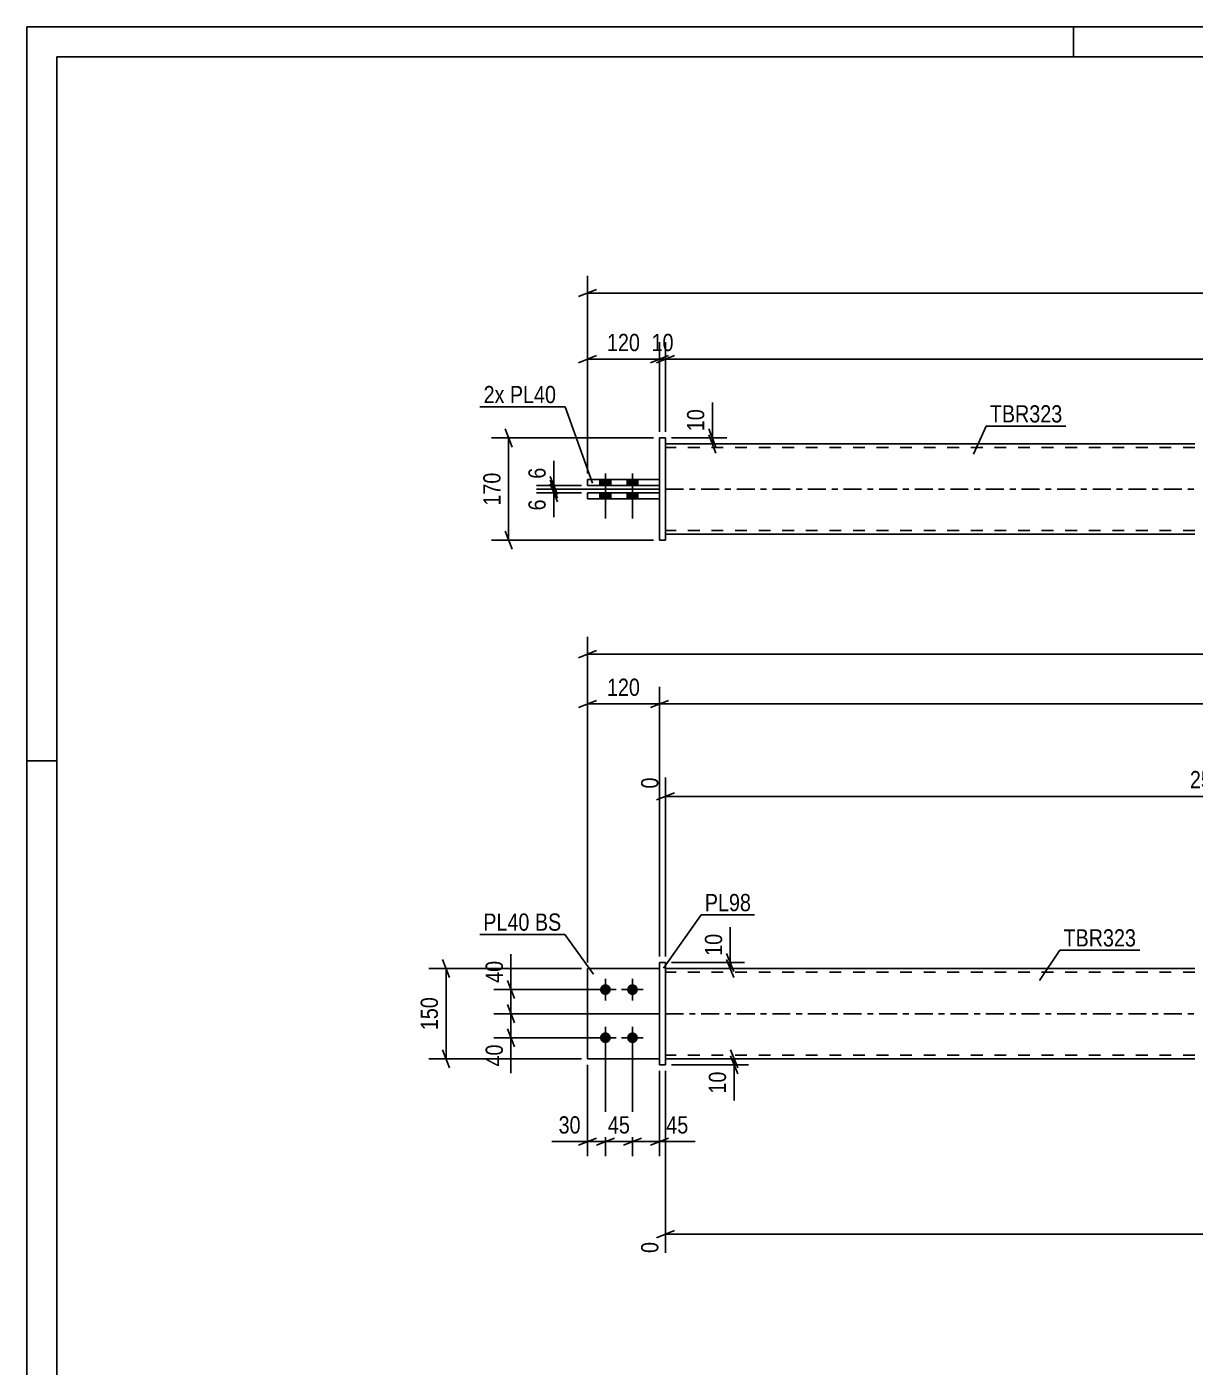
# Model space of a CAD drawing. Header units: millimetres. Extents: x 0 to 594, y 0 to 420.
# Drawn here: x 0 to 194.2, y 197.2 to 420 of the extents above; entities that cross this region are included whole.
import ezdxf

# ---------------------------------------------------------------- set-up
doc = ezdxf.new("R2010")
doc.units = ezdxf.units.MM
doc.linetypes.add('DXK_LINE_DOT2', pattern=[3.9198, 1.9599, -1.9599])
doc.linetypes.add('DXK_LINE_DOT3', pattern=[5.9187, 2.979, -0.9799, 0.9799, -0.9799])
doc.styles.add('Arial Narrow', font='ARIALN.TTF', dxfattribs={"height": 0.2})

# ---------------------------------------------------------------- blocks, each defined once
blk = doc.blocks.new('Unknown-580611264-1130')
at = {"color": 5, "linetype": 'Continuous'}
for p, q in [((594, 420), (0, 420)), ((0, 420), (0, 0)), ((174, 415), (174, 420)), ((589, 415), (5, 415)), ((5, 415), (5, 5)), ((5, 298), (0, 298))]:
    blk.add_line(p, q, dxfattribs=at)
blk = doc.blocks.new('Part-580611264-1679 - 1673')
at = {"color": 7, "linetype": 'DXK_LINE_DOT2'}
for p, q in [((93.19, 248.45), (93.19, 263.45)), ((93.19, 263.45), (105.19, 263.45)), ((105.19, 263.45), (93.19, 263.45)), ((105.19, 263.45), (105.19, 248.45)), ((93.19, 248.45), (93.19, 248.45)), ((93.19, 248.45), (105.19, 248.45)), ((93.19, 248.45), (105.19, 248.45)), ((105.19, 248.45), (105.19, 248.45))]:
    blk.add_line(p, q, dxfattribs=at)
blk = doc.blocks.new('Part-580611264-1700 - 1673')
at = {"color": 2, "linetype": 'Continuous'}
for p, q in [((194.19, 263.45), (106.19, 263.45)), ((194.19, 248.45), (106.19, 248.45))]:
    blk.add_line(p, q, dxfattribs=at)
at = {"color": 7, "linetype": 'DXK_LINE_DOT2'}
for p, q in [((106.19, 263.45), (106.19, 248.45)), ((194.19, 262.85), (106.19, 262.85)), ((194.19, 249.05), (106.19, 249.05))]:
    blk.add_line(p, q, dxfattribs=at)
at = {"color": 7, "linetype": 'DXK_LINE_DOT3'}
blk.add_line((106.19, 255.95), (194.19, 255.95), dxfattribs=at)
blk = doc.blocks.new('Part-580611264-1684 - 1673')
at = {"color": 2, "linetype": 'Continuous'}
for p, q in [((93.19, 248.45), (93.19, 263.45)), ((93.19, 263.45), (105.19, 263.45)), ((93.19, 248.45), (93.19, 248.45)), ((93.19, 248.45), (105.19, 248.45))]:
    blk.add_line(p, q, dxfattribs=at)
at = {"color": 7, "linetype": 'DXK_LINE_DOT2'}
for p, q in [((105.19, 263.45), (93.19, 263.45)), ((105.19, 263.45), (105.19, 248.45)), ((93.19, 248.45), (93.19, 248.45)), ((93.19, 248.45), (105.19, 248.45)), ((105.19, 248.45), (105.19, 248.45))]:
    blk.add_line(p, q, dxfattribs=at)
blk = doc.blocks.new('Bolt-580611264-1709 - 1673')
at = {"linetype": 'Continuous'}
for points in [[(96.19, 259.05), (96, 259.07), (95.82, 259.13), (95.66, 259.22), (95.52, 259.35), (95.41, 259.5), (95.33, 259.67), (95.29, 259.85), (95.29, 260.04), (95.33, 260.23), (95.41, 260.4), (95.52, 260.55), (95.66, 260.68), (95.82, 260.77), (96, 260.83), (96.19, 260.85), (96.38, 260.83), (96.56, 260.77), (96.72, 260.68), (96.86, 260.55), (96.97, 260.4), (97.05, 260.23), (97.08, 260.04), (97.08, 259.85), (97.05, 259.67), (96.97, 259.5), (96.86, 259.35), (96.72, 259.22), (96.56, 259.13), (96.38, 259.07)], [(100.69, 259.05), (100.5, 259.07), (100.32, 259.13), (100.16, 259.22), (100.02, 259.35), (99.91, 259.5), (99.83, 259.67), (99.79, 259.85), (99.79, 260.04), (99.83, 260.23), (99.91, 260.4), (100.02, 260.55), (100.16, 260.68), (100.32, 260.77), (100.5, 260.83), (100.69, 260.85), (100.88, 260.83), (101.06, 260.77), (101.22, 260.68), (101.36, 260.55), (101.47, 260.4), (101.55, 260.23), (101.58, 260.04), (101.58, 259.85), (101.55, 259.67), (101.47, 259.5), (101.36, 259.35), (101.22, 259.22), (101.06, 259.13), (100.88, 259.07)], [(96.19, 251.05), (96, 251.07), (95.82, 251.13), (95.66, 251.22), (95.52, 251.35), (95.41, 251.5), (95.33, 251.67), (95.29, 251.85), (95.29, 252.04), (95.33, 252.23), (95.41, 252.4), (95.52, 252.55), (95.66, 252.68), (95.82, 252.77), (96, 252.83), (96.19, 252.85), (96.38, 252.83), (96.56, 252.77), (96.72, 252.68), (96.86, 252.55), (96.97, 252.4), (97.05, 252.23), (97.08, 252.04), (97.08, 251.85), (97.05, 251.67), (96.97, 251.5), (96.86, 251.35), (96.72, 251.22), (96.56, 251.13), (96.38, 251.07)], [(100.69, 251.05), (100.5, 251.07), (100.32, 251.13), (100.16, 251.22), (100.02, 251.35), (99.91, 251.5), (99.83, 251.67), (99.79, 251.85), (99.79, 252.04), (99.83, 252.23), (99.91, 252.4), (100.02, 252.55), (100.16, 252.68), (100.32, 252.77), (100.5, 252.83), (100.69, 252.85), (100.88, 252.83), (101.06, 252.77), (101.22, 252.68), (101.36, 252.55), (101.47, 252.4), (101.55, 252.23), (101.58, 252.04), (101.58, 251.85), (101.55, 251.67), (101.47, 251.5), (101.36, 251.35), (101.22, 251.22), (101.06, 251.13), (100.88, 251.07)]]:
    blk.add_hatch(color=1, dxfattribs=at).paths.add_polyline_path(points)
at = {"color": 1, "linetype": 'Continuous'}
for p, q in [((96.19, 258.15), (96.19, 261.75)), ((100.69, 258.15), (100.69, 261.75)), ((97.99, 259.95), (94.39, 259.95)), ((102.49, 259.95), (98.89, 259.95)), ((97.99, 251.95), (94.39, 251.95)), ((96.19, 250.15), (96.19, 253.75)), ((102.49, 251.95), (98.89, 251.95)), ((100.69, 250.15), (100.69, 253.75))]:
    blk.add_line(p, q, dxfattribs=at)
blk = doc.blocks.new('Part-580611264-1720 - 1673')
at = {"color": 2, "linetype": 'Continuous'}
for p, q in [((106.19, 264.45), (105.19, 264.45)), ((105.19, 264.45), (105.19, 247.45)), ((106.19, 264.45), (106.19, 264.45)), ((106.19, 264.45), (106.19, 247.45)), ((105.19, 247.45), (106.19, 247.45))]:
    blk.add_line(p, q, dxfattribs=at)
at = {"color": 7, "linetype": 'DXK_LINE_DOT2'}
for p, q in [((105.19, 264.45), (106.19, 264.45)), ((106.19, 247.45), (105.19, 247.45))]:
    blk.add_line(p, q, dxfattribs=at)
blk = doc.blocks.new('Part-580611264-1418 - 1367')
at = {"color": 2, "linetype": 'Continuous'}
for p, q in [((93.19, 341.55), (93.19, 342.55)), ((105.19, 342.55), (93.19, 342.55)), ((93.19, 341.55), (93.19, 341.55)), ((93.19, 341.55), (105.19, 341.55))]:
    blk.add_line(p, q, dxfattribs=at)
at = {"color": 7, "linetype": 'DXK_LINE_DOT2'}
for p, q in [((93.19, 342.55), (105.19, 342.55)), ((93.19, 341.55), (105.19, 341.55)), ((105.19, 341.55), (105.19, 342.55))]:
    blk.add_line(p, q, dxfattribs=at)
blk = doc.blocks.new('Bolt-580611264-1370 - 1367')
at = {"linetype": 'Continuous'}
for points in [[(95.29, 343.75), (97.09, 343.75), (97.09, 344.75), (95.29, 344.75)], [(95.29, 343.75), (97.09, 343.75), (97.09, 344.75), (95.29, 344.75)], [(99.79, 343.75), (101.59, 343.75), (101.59, 344.75), (99.79, 344.75)], [(99.79, 343.75), (101.59, 343.75), (101.59, 344.75), (99.79, 344.75)], [(95.29, 341.55), (97.09, 341.55), (97.09, 342.55), (95.29, 342.55)], [(95.29, 341.55), (97.09, 341.55), (97.09, 342.55), (95.29, 342.55)], [(99.79, 341.55), (101.59, 341.55), (101.59, 342.55), (99.79, 342.55)], [(99.79, 341.55), (101.59, 341.55), (101.59, 342.55), (99.79, 342.55)]]:
    blk.add_hatch(color=1, dxfattribs=at).paths.add_polyline_path(points)
at = {"color": 1, "linetype": 'Continuous'}
for p, q in [((96.19, 345.75), (96.19, 338.25)), ((96.19, 345.75), (96.19, 338.25)), ((100.69, 345.75), (100.69, 338.25)), ((100.69, 345.75), (100.69, 338.25)), ((95.29, 344.75), (95.29, 343.75)), ((95.29, 344.75), (95.29, 343.75)), ((97.09, 344.75), (97.09, 343.75)), ((97.09, 344.75), (97.09, 343.75)), ((99.79, 344.75), (99.79, 343.75)), ((99.79, 344.75), (99.79, 343.75)), ((101.59, 344.75), (101.59, 343.75)), ((101.59, 344.75), (101.59, 343.75)), ((95.29, 342.55), (95.29, 341.55)), ((95.29, 342.55), (95.29, 341.55)), ((97.09, 342.55), (97.09, 341.55)), ((97.09, 342.55), (97.09, 341.55)), ((99.79, 342.55), (99.79, 341.55)), ((99.79, 342.55), (99.79, 341.55)), ((101.59, 342.55), (101.59, 341.55)), ((101.59, 342.55), (101.59, 341.55))]:
    blk.add_line(p, q, dxfattribs=at)
blk = doc.blocks.new('Part-580611264-1456 - 1367')
at = {"color": 2, "linetype": 'Continuous'}
for p, q in [((194.19, 350.65), (106.19, 350.65)), ((194.19, 335.65), (106.19, 335.65))]:
    blk.add_line(p, q, dxfattribs=at)
at = {"color": 7, "linetype": 'DXK_LINE_DOT2'}
for p, q in [((106.19, 335.65), (106.19, 350.65)), ((194.19, 350.05), (106.19, 350.05)), ((194.19, 336.25), (106.19, 336.25))]:
    blk.add_line(p, q, dxfattribs=at)
at = {"color": 7, "linetype": 'DXK_LINE_DOT3'}
blk.add_line((106.19, 343.15), (194.19, 343.15), dxfattribs=at)
blk = doc.blocks.new('Part-580611264-1413 - 1367')
at = {"color": 2, "linetype": 'Continuous'}
for p, q in [((93.19, 343.75), (93.19, 344.75)), ((105.19, 344.75), (93.19, 344.75)), ((93.19, 343.75), (93.19, 343.75)), ((93.19, 343.75), (105.19, 343.75))]:
    blk.add_line(p, q, dxfattribs=at)
at = {"color": 7, "linetype": 'DXK_LINE_DOT2'}
for p, q in [((93.19, 344.75), (105.19, 344.75)), ((93.19, 343.75), (105.19, 343.75)), ((105.19, 343.75), (105.19, 344.75))]:
    blk.add_line(p, q, dxfattribs=at)
blk = doc.blocks.new('Part-580611264-1398 - 1367')
at = {"color": 2, "linetype": 'Continuous'}
for p, q in [((105.19, 351.65), (106.19, 351.65)), ((105.19, 334.65), (105.19, 351.65)), ((106.19, 351.65), (106.19, 351.65)), ((106.19, 351.65), (106.19, 334.65)), ((106.19, 334.65), (105.19, 334.65)), ((105.19, 334.65), (105.19, 334.65))]:
    blk.add_line(p, q, dxfattribs=at)
at = {"color": 7, "linetype": 'DXK_LINE_DOT2'}
for p, q in [((105.19, 351.65), (106.19, 351.65)), ((105.19, 334.65), (106.19, 334.65)), ((105.19, 334.65), (105.19, 334.65))]:
    blk.add_line(p, q, dxfattribs=at)
blk = doc.blocks.new('StraightDimension-580611264-1891 - 1673')
at = {"color": 7, "linetype": 'Continuous'}
for p, q in [((116.99, 249.95), (118.19, 246.95)), ((107.19, 248.45), (119.99, 248.45)), ((107.19, 247.45), (119.99, 247.45)), ((118.19, 245.95), (116.99, 248.95)), ((117.59, 247.45), (117.59, 248.45))]:
    blk.add_line(p, q, dxfattribs=at)
at = {"color": 0}
blk.add_wipeout([(116.84, 246.92), (112.64, 246.92), (112.64, 242.07), (116.84, 242.07)], dxfattribs=at)
at = {"color": 7, "linetype": 'Continuous'}
blk.add_line((117.59, 247.45), (117.59, 241.54), dxfattribs=at)
blk.add_line((117.59, 247.45), (117.59, 241.54), dxfattribs=at)
at = {"color": 3, "style": 'Arial Narrow'}
blk.add_text('10', height=2.863, rotation=90.0002, dxfattribs=at).set_placement((116.24, 242.67))
blk = doc.blocks.new('StraightDimension-580611264-1827 - 1673')
at = {"color": 7, "linetype": 'Continuous'}
for p, q in [((96.19, 250.95), (96.19, 232.28)), ((93.19, 247.45), (93.19, 232.28)), ((91.69, 234.08), (94.69, 235.28)), ((93.19, 234.68), (96.19, 234.68)), ((97.69, 235.28), (94.69, 234.08))]:
    blk.add_line(p, q, dxfattribs=at)
at = {"color": 0}
blk.add_wipeout([(92.66, 235.43), (92.66, 239.63), (87.81, 239.63), (87.81, 235.43)], dxfattribs=at)
at = {"color": 7, "linetype": 'Continuous'}
blk.add_line((93.19, 234.68), (87.28, 234.68), dxfattribs=at)
blk.add_line((93.19, 234.68), (87.28, 234.68), dxfattribs=at)
at = {"color": 3, "style": 'Arial Narrow'}
blk.add_text('30', height=2.863, dxfattribs=at).set_placement((88.41, 236.03))
blk = doc.blocks.new('StraightDimension-580611264-1806 - 1673')
at = {"color": 7, "linetype": 'Continuous'}
for p, q in [((287.84, 273.89), (287.84, 300.7)), ((106.19, 265.45), (106.19, 295.21)), ((107.69, 292.68), (104.69, 291.48)), ((106.19, 292.08), (287.84, 292.08)), ((286.34, 291.48), (289.34, 292.68))]:
    blk.add_line(p, q, dxfattribs=at)
at = {"color": 0, "linetype": 'Continuous'}
for points in [[(287.24, 301.3), (283.04, 301.3), (283.04, 292.78), (287.24, 292.78)], [(105.59, 295.81), (101.39, 295.81), (101.39, 292.78), (105.59, 292.78)]]:
    blk.add_wipeout(points, dxfattribs=at)
at = {"color": 0}
blk.add_wipeout([(201.27, 292.83), (201.27, 297.03), (192.76, 297.03), (192.76, 292.83)], dxfattribs=at)
at = {"color": 3, "linetype": 'Continuous', "style": 'Arial Narrow'}
for s, height, p in [('2562', 2.863, (286.64, 293.38)), ('0', 2.86, (104.99, 293.38))]:
    blk.add_text(s, height=height, rotation=90.0002, dxfattribs=at).set_placement(p)
at = {"color": 3, "style": 'Arial Narrow'}
blk.add_text('2562', height=2.863, dxfattribs=at).set_placement((193.36, 293.43))
blk = doc.blocks.new('StraightDimension-580611264-2057 - 1673')
at = {"color": 7, "linetype": 'Continuous'}
for p, q in [((93.19, 264.45), (93.19, 310.28)), ((105.19, 265.45), (105.19, 310.28)), ((91.69, 306.83), (94.69, 308.03)), ((106.69, 308.03), (103.69, 306.83)), ((93.19, 307.43), (105.19, 307.43))]:
    blk.add_line(p, q, dxfattribs=at)
at = {"color": 0}
blk.add_wipeout([(102.53, 308.18), (102.53, 312.38), (95.85, 312.38), (95.85, 308.18)], dxfattribs=at)
at = {"color": 3, "style": 'Arial Narrow'}
blk.add_text('120', height=2.863, dxfattribs=at).set_placement((96.45, 308.78))
blk = doc.blocks.new('StraightDimension-580611264-1900 - 1673')
at = {"color": 7, "linetype": 'Continuous'}
for p, q in [((116.34, 265.95), (117.54, 262.95)), ((107.19, 264.45), (119.34, 264.45)), ((107.19, 263.45), (119.34, 263.45)), ((117.54, 261.95), (116.34, 264.95)), ((116.94, 263.45), (116.94, 264.45))]:
    blk.add_line(p, q, dxfattribs=at)
at = {"color": 0}
blk.add_wipeout([(116.19, 269.83), (111.99, 269.83), (111.99, 264.97), (116.19, 264.97)], dxfattribs=at)
at = {"color": 7, "linetype": 'Continuous'}
blk.add_line((116.94, 264.45), (116.94, 270.35), dxfattribs=at)
blk.add_line((116.94, 264.45), (116.94, 270.35), dxfattribs=at)
at = {"color": 3, "style": 'Arial Narrow'}
blk.add_text('10', height=2.863, rotation=90.0002, dxfattribs=at).set_placement((115.59, 265.57))
blk = doc.blocks.new('StraightDimension-580611264-2050 - 1673')
at = {"color": 7, "linetype": 'Continuous'}
for p, q in [((105.19, 265.45), (105.19, 310.28)), ((106.69, 308.03), (103.69, 306.83)), ((105.19, 307.43), (524.95, 307.43))]:
    blk.add_line(p, q, dxfattribs=at)
blk = doc.blocks.new('StraightDimension-580611264-1909 - 1673')
at = {"color": 7, "linetype": 'Continuous'}
for p, q in [((79.89, 261.45), (81.09, 258.45)), ((95.19, 259.95), (77.64, 259.95)), ((80.49, 255.95), (80.49, 259.95)), ((81.09, 254.45), (79.89, 257.45)), ((105.19, 255.95), (77.64, 255.95))]:
    blk.add_line(p, q, dxfattribs=at)
at = {"color": 0}
blk.add_wipeout([(79.74, 265.33), (75.54, 265.33), (75.54, 260.47), (79.74, 260.47)], dxfattribs=at)
at = {"color": 7, "linetype": 'Continuous'}
blk.add_line((80.49, 259.95), (80.49, 265.85), dxfattribs=at)
blk.add_line((80.49, 259.95), (80.49, 265.85), dxfattribs=at)
at = {"color": 3, "style": 'Arial Narrow'}
blk.add_text('40', height=2.863, rotation=90.0002, dxfattribs=at).set_placement((79.14, 261.07))
blk = doc.blocks.new('StraightDimension-580611264-1746 - 1673')
at = {"color": 7, "linetype": 'Continuous'}
for p, q in [((93.19, 264.45), (93.19, 318.57)), ((94.69, 316.32), (91.69, 315.12)), ((93.19, 315.72), (536.95, 315.72))]:
    blk.add_line(p, q, dxfattribs=at)
blk = doc.blocks.new('StraightDimension-580611264-1813 - 1673')
at = {"color": 7, "linetype": 'Continuous'}
for p, q in [((100.69, 250.95), (100.69, 232.28)), ((105.19, 246.45), (105.19, 232.28)), ((99.19, 234.08), (102.19, 235.28)), ((100.69, 234.68), (105.19, 234.68)), ((106.69, 235.28), (103.69, 234.08))]:
    blk.add_line(p, q, dxfattribs=at)
at = {"color": 0}
blk.add_wipeout([(110.57, 235.43), (110.57, 239.63), (105.71, 239.63), (105.71, 235.43)], dxfattribs=at)
at = {"color": 7, "linetype": 'Continuous'}
blk.add_line((105.19, 234.68), (111.1, 234.68), dxfattribs=at)
blk.add_line((105.19, 234.68), (111.1, 234.68), dxfattribs=at)
at = {"color": 3, "style": 'Arial Narrow'}
blk.add_text('45', height=2.863, dxfattribs=at).set_placement((106.31, 236.03))
blk = doc.blocks.new('StraightDimension-580611264-1820 - 1673')
at = {"color": 7, "linetype": 'Continuous'}
for p, q in [((96.19, 250.95), (96.19, 232.28)), ((100.69, 250.95), (100.69, 232.28)), ((94.69, 234.08), (97.69, 235.28)), ((96.19, 234.68), (100.69, 234.68)), ((102.19, 235.28), (99.19, 234.08))]:
    blk.add_line(p, q, dxfattribs=at)
at = {"color": 0}
blk.add_wipeout([(100.87, 235.43), (100.87, 239.63), (96.01, 239.63), (96.01, 235.43)], dxfattribs=at)
at = {"color": 3, "style": 'Arial Narrow'}
blk.add_text('45', height=2.863, dxfattribs=at).set_placement((96.61, 236.03))
blk = doc.blocks.new('StraightDimension-580611264-1878 - 1673')
at = {"color": 7, "linetype": 'Continuous'}
for p, q in [((310.82, 247.45), (310.82, 210.69)), ((106.19, 246.45), (106.19, 216.17)), ((107.69, 219.9), (104.69, 218.7)), ((106.19, 219.3), (310.82, 219.3)), ((309.32, 218.7), (312.32, 219.9))]:
    blk.add_line(p, q, dxfattribs=at)
at = {"color": 0}
blk.add_wipeout([(212.76, 220.05), (212.76, 224.25), (204.25, 224.25), (204.25, 220.05)], dxfattribs=at)
at = {"color": 0, "linetype": 'Continuous'}
for points in [[(105.59, 218.6), (101.39, 218.6), (101.39, 215.57), (105.59, 215.57)], [(310.22, 218.6), (306.02, 218.6), (306.02, 210.08), (310.22, 210.08)]]:
    blk.add_wipeout(points, dxfattribs=at)
at = {"color": 3, "style": 'Arial Narrow'}
blk.add_text('2792', height=2.863, dxfattribs=at).set_placement((204.85, 220.65))
at = {"color": 3, "linetype": 'Continuous', "style": 'Arial Narrow'}
for s, height, p in [('0', 2.86, (104.99, 216.17)), ('2792', 2.863, (309.62, 210.69))]:
    blk.add_text(s, height=height, rotation=90.0002, dxfattribs=at).set_placement(p)
blk = doc.blocks.new('StraightDimension-580611264-1922 - 1673')
at = {"color": 7, "linetype": 'Continuous'}
for p, q in [((79.89, 257.45), (81.09, 254.45)), ((105.19, 255.95), (77.64, 255.95)), ((80.49, 251.95), (80.49, 255.95)), ((95.19, 251.95), (77.64, 251.95)), ((81.09, 250.45), (79.89, 253.45))]:
    blk.add_line(p, q, dxfattribs=at)
at = {"color": 0}
blk.add_wipeout([(79.74, 251.42), (75.54, 251.42), (75.54, 246.57), (79.74, 246.57)], dxfattribs=at)
at = {"color": 7, "linetype": 'Continuous'}
blk.add_line((80.49, 251.95), (80.49, 246.04), dxfattribs=at)
blk.add_line((80.49, 251.95), (80.49, 246.04), dxfattribs=at)
at = {"color": 3, "style": 'Arial Narrow'}
blk.add_text('40', height=2.863, rotation=90.0002, dxfattribs=at).set_placement((79.14, 247.17))
blk = doc.blocks.new('StraightDimension-580611264-1979 - 1673')
at = {"color": 7, "linetype": 'Continuous'}
for p, q in [((92.19, 263.45), (66.84, 263.45)), ((70.29, 261.95), (69.09, 264.95)), ((69.69, 248.45), (69.69, 263.45)), ((69.09, 249.95), (70.29, 246.95)), ((92.19, 248.45), (66.84, 248.45))]:
    blk.add_line(p, q, dxfattribs=at)
at = {"color": 0}
blk.add_wipeout([(68.94, 259.29), (64.74, 259.29), (64.74, 252.61), (68.94, 252.61)], dxfattribs=at)
at = {"color": 3, "style": 'Arial Narrow'}
blk.add_text('150', height=2.863, rotation=90.0002, dxfattribs=at).set_placement((68.34, 253.21))
blk = doc.blocks.new('StraightDimension-580611264-1471 - 1367')
at = {"color": 7, "linetype": 'Continuous'}
for p, q in [((113.37, 353.15), (114.57, 350.15)), ((114.57, 349.15), (113.37, 352.15)), ((107.19, 351.65), (116.37, 351.65)), ((107.19, 350.65), (116.37, 350.65)), ((113.97, 350.65), (113.97, 351.65))]:
    blk.add_line(p, q, dxfattribs=at)
at = {"color": 0}
blk.add_wipeout([(113.22, 357.04), (109.02, 357.04), (109.02, 352.18), (113.22, 352.18)], dxfattribs=at)
at = {"color": 7, "linetype": 'Continuous'}
blk.add_line((113.97, 351.65), (113.97, 357.56), dxfattribs=at)
blk.add_line((113.97, 351.65), (113.97, 357.56), dxfattribs=at)
at = {"color": 3, "style": 'Arial Narrow'}
blk.add_text('10', height=2.863, rotation=90.0002, dxfattribs=at).set_placement((112.62, 352.78))
blk = doc.blocks.new('StraightDimension-580611264-1525 - 1367')
at = {"color": 7, "linetype": 'Continuous'}
for p, q in [((80.7, 350.15), (79.5, 353.15)), ((104.19, 351.65), (77.25, 351.65)), ((80.1, 334.65), (80.1, 351.65)), ((104.19, 334.65), (77.25, 334.65)), ((79.5, 336.15), (80.7, 333.15))]:
    blk.add_line(p, q, dxfattribs=at)
at = {"color": 0}
blk.add_wipeout([(79.35, 346.5), (75.15, 346.5), (75.15, 339.81), (79.35, 339.81)], dxfattribs=at)
at = {"color": 3, "style": 'Arial Narrow'}
blk.add_text('170', height=2.863, rotation=90.0002, dxfattribs=at).set_placement((78.75, 340.41))
blk = doc.blocks.new('StraightDimension-580611264-1545 - 1367')
at = {"color": 7, "linetype": 'Continuous'}
for p, q in [((93.19, 345.75), (93.19, 378.6)), ((94.69, 376.35), (91.69, 375.15)), ((93.19, 375.75), (536.95, 375.75))]:
    blk.add_line(p, q, dxfattribs=at)
blk = doc.blocks.new('StraightDimension-580611264-1556 - 1367')
at = {"color": 7, "linetype": 'Continuous'}
for p, q in [((105.19, 352.65), (105.19, 367.59)), ((106.19, 352.65), (106.19, 367.59)), ((103.69, 364.14), (106.69, 365.34)), ((107.69, 365.34), (104.69, 364.14)), ((105.19, 364.74), (106.19, 364.74))]:
    blk.add_line(p, q, dxfattribs=at)
at = {"color": 0}
blk.add_wipeout([(108.12, 365.49), (108.12, 369.69), (103.26, 369.69), (103.26, 365.49)], dxfattribs=at)
at = {"color": 3, "style": 'Arial Narrow'}
blk.add_text('10', height=2.863, dxfattribs=at).set_placement((103.86, 366.09))
blk = doc.blocks.new('StraightDimension-580611264-1566 - 1367')
at = {"color": 7, "linetype": 'Continuous'}
for p, q in [((93.19, 345.75), (93.19, 367.59)), ((105.19, 352.65), (105.19, 367.59)), ((91.69, 364.14), (94.69, 365.34)), ((93.19, 364.74), (105.19, 364.74)), ((106.69, 365.34), (103.69, 364.14))]:
    blk.add_line(p, q, dxfattribs=at)
at = {"color": 0}
blk.add_wipeout([(102.53, 365.49), (102.53, 369.69), (95.85, 369.69), (95.85, 365.49)], dxfattribs=at)
at = {"color": 3, "style": 'Arial Narrow'}
blk.add_text('120', height=2.863, dxfattribs=at).set_placement((96.45, 366.09))
blk = doc.blocks.new('StraightDimension-580611264-1576 - 1367')
at = {"color": 7, "linetype": 'Continuous'}
for p, q in [((106.19, 352.65), (106.19, 367.59)), ((107.69, 365.34), (104.69, 364.14)), ((106.19, 364.74), (523.95, 364.74))]:
    blk.add_line(p, q, dxfattribs=at)
blk = doc.blocks.new('StraightDimension-580611264-3392 - 1367')
at = {"color": 7, "linetype": 'Continuous'}
for p, q in [((92.19, 343.75), (84.75, 343.75)), ((105.19, 343.15), (84.75, 343.15)), ((87, 345.25), (88.2, 342.25)), ((88.2, 341.65), (87, 344.65)), ((87.6, 343.15), (87.6, 343.75))]:
    blk.add_line(p, q, dxfattribs=at)
at = {"color": 0}
blk.add_wipeout([(86.85, 347.3), (82.65, 347.3), (82.65, 344.28), (86.85, 344.28)], dxfattribs=at)
at = {"color": 7, "linetype": 'Continuous'}
blk.add_line((87.6, 343.75), (87.6, 347.83), dxfattribs=at)
blk.add_line((87.6, 343.75), (87.6, 347.83), dxfattribs=at)
at = {"color": 3, "style": 'Arial Narrow'}
blk.add_text('6', height=2.86, rotation=90.0002, dxfattribs=at).set_placement((86.25, 344.88))
blk = doc.blocks.new('StraightDimension-580611264-3393 - 1367')
at = {"color": 7, "linetype": 'Continuous'}
for p, q in [((105.19, 343.15), (84.75, 343.15)), ((87, 344.65), (88.2, 341.65)), ((88.2, 341.05), (87, 344.05)), ((87.6, 342.55), (87.6, 343.15)), ((92.19, 342.55), (84.75, 342.55))]:
    blk.add_line(p, q, dxfattribs=at)
at = {"color": 0}
blk.add_wipeout([(86.85, 342.03), (82.65, 342.03), (82.65, 339), (86.85, 339)], dxfattribs=at)
at = {"color": 7, "linetype": 'Continuous'}
blk.add_line((87.6, 342.55), (87.6, 338.47), dxfattribs=at)
blk.add_line((87.6, 342.55), (87.6, 338.47), dxfattribs=at)
at = {"color": 3, "style": 'Arial Narrow'}
blk.add_text('6', height=2.86, rotation=90.0002, dxfattribs=at).set_placement((86.25, 339.6))
blk = doc.blocks.new('Mark-580611264-1696 - 1673')
at = {"color": 0}
blk.add_wipeout([(184.41, 267.12), (184.41, 270.12), (172.35, 270.12), (172.35, 267.12)], dxfattribs=at)
blk.add_wipeout([(184.41, 267.12), (184.41, 270.12), (172.35, 270.12), (172.35, 267.12)], dxfattribs=at)
at = {"color": 30, "linetype": 'Continuous'}
for p, q in [((168.35, 261.47), (171.75, 266.52)), ((171.75, 266.52), (185.01, 266.52))]:
    blk.add_line(p, q, dxfattribs=at)
at = {"color": 3, "style": 'Arial Narrow'}
blk.add_text('TBR323', height=2.863, dxfattribs=at).set_placement((172.35, 267.12))
blk = doc.blocks.new('Mark-580611264-1716 - 1673')
at = {"color": 0}
blk.add_wipeout([(120.39, 272.99), (120.39, 275.99), (112.72, 275.99), (112.72, 272.99)], dxfattribs=at)
blk.add_wipeout([(120.39, 272.99), (120.39, 275.99), (112.72, 275.99), (112.72, 272.99)], dxfattribs=at)
at = {"color": 30, "linetype": 'Continuous'}
for p, q in [((105.83, 263.53), (112.12, 272.39)), ((112.12, 272.39), (120.99, 272.39))]:
    blk.add_line(p, q, dxfattribs=at)
at = {"color": 3, "style": 'Arial Narrow'}
blk.add_text('PL98', height=2.863, dxfattribs=at).set_placement((112.72, 272.99))
blk = doc.blocks.new('MarkSet-580611264-2089 - 1673')
at = {"color": 0}
blk.add_wipeout([(83.57, 269.74), (83.57, 272.74), (75.89, 272.74), (75.89, 269.74)], dxfattribs=at)
blk.add_wipeout([(83.57, 269.74), (83.57, 272.74), (75.89, 272.74), (75.89, 269.74)], dxfattribs=at)
blk.add_wipeout([(88.85, 269.74), (88.85, 272.74), (84.47, 272.74), (84.47, 269.74)], dxfattribs=at)
blk.add_wipeout([(88.85, 269.74), (88.85, 272.74), (84.47, 272.74), (84.47, 269.74)], dxfattribs=at)
at = {"color": 30, "linetype": 'Continuous'}
for p in [(75.29, 269.14), (94.23, 262.51)]:
    blk.add_line(p, (89.45, 269.14), dxfattribs=at)
at = {"color": 3, "style": 'Arial Narrow'}
for s, p in [('PL40', (75.89, 269.74)), ('BS', (84.47, 269.74))]:
    blk.add_text(s, height=2.863, dxfattribs=at).set_placement(p)
blk = doc.blocks.new('Mark-580611264-1452 - 1367')
at = {"color": 0}
blk.add_wipeout([(172.15, 354.23), (172.15, 357.23), (160.1, 357.23), (160.1, 354.23)], dxfattribs=at)
blk.add_wipeout([(172.15, 354.23), (172.15, 357.23), (160.1, 357.23), (160.1, 354.23)], dxfattribs=at)
at = {"color": 30, "linetype": 'Continuous'}
for p, q in [((157.39, 348.96), (159.5, 353.63)), ((159.5, 353.63), (172.75, 353.63))]:
    blk.add_line(p, q, dxfattribs=at)
at = {"color": 3, "style": 'Arial Narrow'}
blk.add_text('TBR323', height=2.863, dxfattribs=at).set_placement((160.1, 354.23))
blk = doc.blocks.new('MarkSet-580611264-1664 - 1367')
at = {"color": 30, "linetype": 'Continuous'}
blk.add_line((94.04, 344.13), (89.48, 356.84), dxfattribs=at)
at = {"color": 0}
blk.add_wipeout([(79.41, 357.44), (79.41, 360.44), (75.94, 360.44), (75.94, 357.44)], dxfattribs=at)
blk.add_wipeout([(79.41, 357.44), (79.41, 360.44), (75.94, 360.44), (75.94, 357.44)], dxfattribs=at)
blk.add_wipeout([(87.98, 357.44), (87.98, 360.44), (80.31, 360.44), (80.31, 357.44)], dxfattribs=at)
blk.add_wipeout([(87.98, 357.44), (87.98, 360.44), (80.31, 360.44), (80.31, 357.44)], dxfattribs=at)
at = {"color": 30, "linetype": 'Continuous'}
blk.add_line((75.34, 356.84), (89.48, 356.84), dxfattribs=at)
at = {"color": 3, "style": 'Arial Narrow'}
for s, p in [('2x', (75.94, 357.44)), ('PL40', (80.31, 357.44))]:
    blk.add_text(s, height=2.863, dxfattribs=at).set_placement(p)

msp = doc.modelspace()

# ---------------------------------------------------------------- block references
for name in ['Unknown-580611264-1130', 'Part-580611264-1398 - 1367', 'Part-580611264-1456 - 1367', 'Bolt-580611264-1370 - 1367', 'Part-580611264-1413 - 1367', 'Part-580611264-1418 - 1367', 'Part-580611264-1700 - 1673', 'Part-580611264-1679 - 1673', 'Part-580611264-1684 - 1673', 'Part-580611264-1720 - 1673', 'Bolt-580611264-1709 - 1673']:
    msp.add_blockref(name, (0, 0))

# ---------------------------------------------------------------- next in the draw order: block references
for name in ['StraightDimension-580611264-1471 - 1367', 'StraightDimension-580611264-1525 - 1367', 'StraightDimension-580611264-1806 - 1673', 'StraightDimension-580611264-1827 - 1673', 'StraightDimension-580611264-1891 - 1673']:
    msp.add_blockref(name, (0, 0))

# ---------------------------------------------------------------- next in the draw order: block references
for name in ['StraightDimension-580611264-1545 - 1367', 'StraightDimension-580611264-2057 - 1673', 'StraightDimension-580611264-1813 - 1673']:
    msp.add_blockref(name, (0, 0))

# ---------------------------------------------------------------- next in the draw order: block references
for name in ['StraightDimension-580611264-1556 - 1367', 'StraightDimension-580611264-1900 - 1673', 'StraightDimension-580611264-1820 - 1673']:
    msp.add_blockref(name, (0, 0))

# ---------------------------------------------------------------- next in the draw order: block references
for name in ['StraightDimension-580611264-1566 - 1367', 'StraightDimension-580611264-2050 - 1673', 'StraightDimension-580611264-1878 - 1673']:
    msp.add_blockref(name, (0, 0))

# ---------------------------------------------------------------- next in the draw order: block references
for name in ['StraightDimension-580611264-1576 - 1367', 'StraightDimension-580611264-3392 - 1367', 'StraightDimension-580611264-1909 - 1673']:
    msp.add_blockref(name, (0, 0))

# ---------------------------------------------------------------- next in the draw order: block references
for name in ['Mark-580611264-1452 - 1367', 'StraightDimension-580611264-3393 - 1367', 'StraightDimension-580611264-1746 - 1673', 'StraightDimension-580611264-1922 - 1673']:
    msp.add_blockref(name, (0, 0))

# ---------------------------------------------------------------- next in the draw order: block references
for name in ['MarkSet-580611264-1664 - 1367', 'Mark-580611264-1716 - 1673', 'Mark-580611264-1696 - 1673', 'StraightDimension-580611264-1979 - 1673']:
    msp.add_blockref(name, (0, 0))

# ---------------------------------------------------------------- next in the draw order: block references
msp.add_blockref('MarkSet-580611264-2089 - 1673', (0, 0))

doc.saveas('drawing.dxf')
